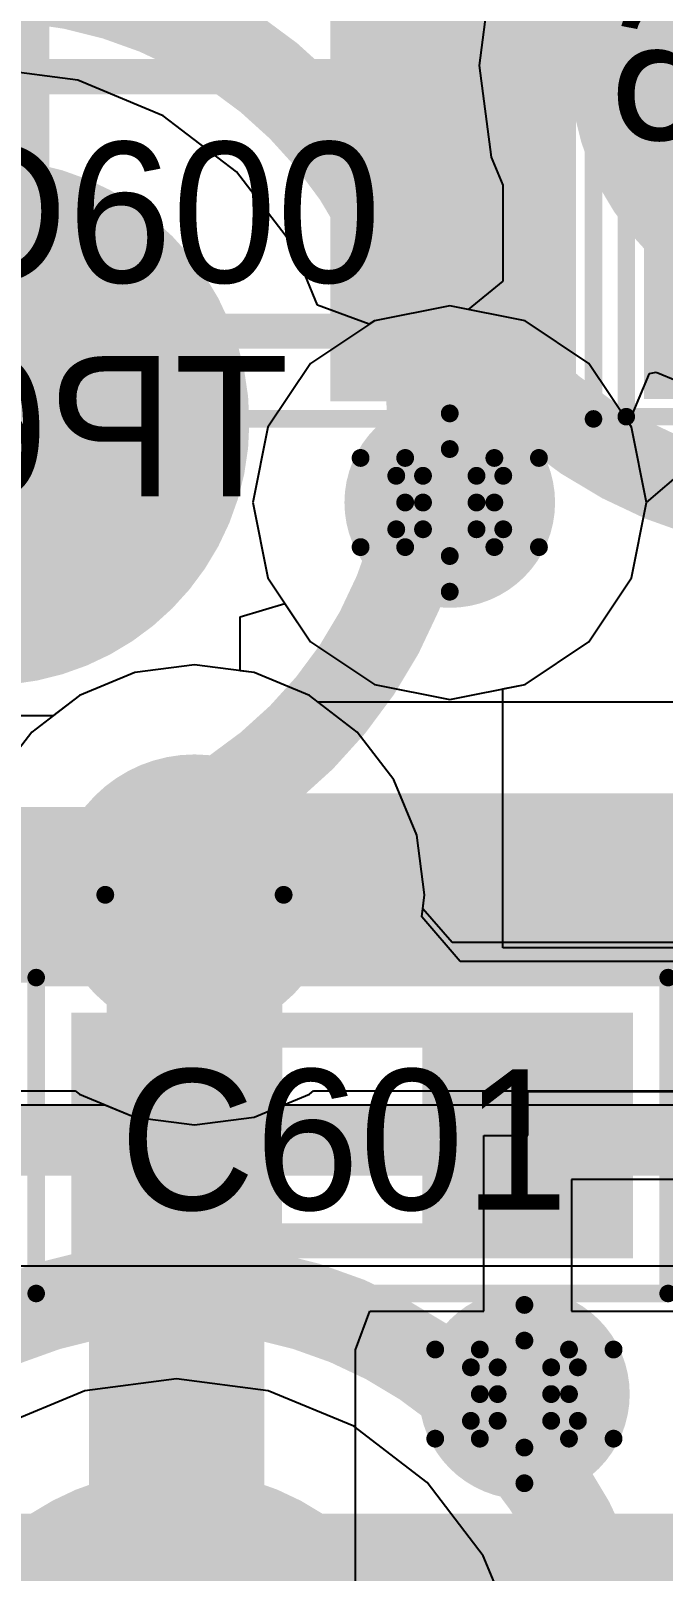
# Model space of a CAD drawing. Header units: millimetres. Extents: x 5 to 399, y 5 to 287.
# Drawn here: x 215.368 to 217.169, y 120.839 to 125.228 of the extents above; entities that cross this region are included whole.
import ezdxf

# ---------------------------------------------------------------- set-up
doc = ezdxf.new("R2010")
doc.units = ezdxf.units.MM
for name, color, linetype in [('BottomLayer', 5, 'Continuous'), ('BottomOverlay', 54, 'Continuous'), ('BottomPaste', 16, 'Continuous'), ('BottomSolder', 6, 'Continuous'), ('DrillDrawing', 1, 'Continuous'), ('DrillGuide', 244, 'Continuous'), ('Mechanical13', 56, 'Continuous'), ('MidLayer1', 16, 'Continuous'), ('MidLayer2', 76, 'Continuous'), ('MultiLayer', 9, 'Continuous'), ('TopLayer', 1, 'Continuous'), ('TopOverlay', 2, 'Continuous'), ('TopPaste', 8, 'Continuous'), ('TopSolder', 216, 'Continuous'), ('ViaHoleLayer', 16, 'Continuous')]:
    doc.layers.add(name, color=color, linetype=linetype)

# ---------------------------------------------------------------- blocks, each defined once
blk = doc.blocks.new('TP1_5MM_B_33')
at = {"layer": 'BottomLayer', "const_width": 0.75}
blk.add_lwpolyline([(-0.375, 0, 1), (0.375, 0, 1)], format="xyb", close=True, dxfattribs=at)
at = {"layer": 'BottomOverlay'}
for points, const_width in [([(1.27, 0, 1), (-1.27, 0, 1)], 0.254), ([(-1.3335, 0, 1), (-1.2065, 0, 1)], 0.127), ([(1.2065, 0, 1), (1.3335, 0, 1)], 0.127)]:
    blk.add_lwpolyline(points, format="xyb", close=True, dxfattribs=dict(at, const_width=const_width))
at = {"layer": 'BottomPaste', "const_width": 0.75}
blk.add_lwpolyline([(-0.375, 0, 1), (0.375, 0, 1)], format="xyb", close=True, dxfattribs=at)
at = {"layer": 'BottomSolder', "const_width": 0.75}
blk.add_lwpolyline([(-0.375, 0, 1), (0.375, 0, 1)], format="xyb", close=True, dxfattribs=at)
blk = doc.blocks.new('0603_LED_68')
at = {"layer": 'Mechanical13', "const_width": 0.1}
for points in [[(-0.8125, 0.35), (-0.8125, -0.375)], [(0.8375, 0.35), (-0.8125, 0.35)], [(0.8375, 0.35), (0.8375, -0.375)], [(0.8375, -0.375), (-0.8125, -0.375)]]:
    blk.add_lwpolyline(points, dxfattribs=at)
at = {"layer": 'Mechanical13', "const_width": 0.05}
for points in [[(-0.8375, 0.35, 1), (-0.7875, 0.35, 1)], [(-0.8375, 0.35, 1), (-0.7875, 0.35, 1)], [(0.8125, 0.35, 1), (0.8625, 0.35, 1)], [(0.8125, 0.35, 1), (0.8625, 0.35, 1)], [(-0.8375, -0.375, 1), (-0.7875, -0.375, 1)], [(-0.8375, -0.375, 1), (-0.7875, -0.375, 1)], [(0.8125, -0.375, 1), (0.8625, -0.375, 1)], [(0.8125, -0.375, 1), (0.8625, -0.375, 1)]]:
    blk.add_lwpolyline(points, format="xyb", close=True, dxfattribs=at)
at = {"layer": 'TopLayer'}
for points in [[(-0.45, -0.5), (-0.45, 0.5), (-1.05, -0.5), (-1.05, 0.5)], [(1.05, -0.5), (1.05, 0.5), (0.45, -0.5), (0.45, 0.5)]]:
    blk.add_solid(points, dxfattribs=at)
at = {"layer": 'TopOverlay', "const_width": 0.05}
for points in [[(1.15, 0.6), (-1.15, 0.6)], [(-1.15, 0.6), (-1.15, -0.6)], [(1.15, 0.6), (1.15, -0.6)], [(1.15, -0.6), (-1.15, -0.6)]]:
    blk.add_lwpolyline(points, dxfattribs=at)
at = {"layer": 'TopOverlay', "const_width": 0.025}
for points in [[(-1.1625, 0.6, 1), (-1.1375, 0.6, 1)], [(-1.1625, 0.6, 1), (-1.1375, 0.6, 1)], [(1.1375, 0.6, 1), (1.1625, 0.6, 1)], [(1.1375, 0.6, 1), (1.1625, 0.6, 1)], [(-1.1625, -0.6, 1), (-1.1375, -0.6, 1)], [(-1.1625, -0.6, 1), (-1.1375, -0.6, 1)], [(1.1375, -0.6, 1), (1.1625, -0.6, 1)], [(1.1375, -0.6, 1), (1.1625, -0.6, 1)]]:
    blk.add_lwpolyline(points, format="xyb", close=True, dxfattribs=at)
at = {"layer": 'TopPaste'}
for points in [[(-0.45, -0.5), (-0.45, 0.5), (-1.05, -0.5), (-1.05, 0.5)], [(1.05, -0.5), (1.05, 0.5), (0.45, -0.5), (0.45, 0.5)]]:
    blk.add_solid(points, dxfattribs=at)
at = {"layer": 'TopSolder'}
for points in [[(-0.4, -0.55), (-0.4, 0.55), (-1.1, -0.55), (-1.1, 0.55)], [(1.1, -0.55), (1.1, 0.55), (0.4, -0.55), (0.4, 0.55)]]:
    blk.add_solid(points, dxfattribs=at)
blk = doc.blocks.new('TP1_5MM_B_103')
at = {"layer": 'BottomLayer', "const_width": 0.75}
blk.add_lwpolyline([(-0.375, 0, 1), (0.375, 0, 1)], format="xyb", close=True, dxfattribs=at)
at = {"layer": 'BottomOverlay'}
for points, const_width in [([(1.27, 0, 1), (-1.27, 0, 1)], 0.254), ([(-1.3335, 0, 1), (-1.2065, 0, 1)], 0.127), ([(1.2065, 0, 1), (1.3335, 0, 1)], 0.127)]:
    blk.add_lwpolyline(points, format="xyb", close=True, dxfattribs=dict(at, const_width=const_width))
at = {"layer": 'BottomPaste', "const_width": 0.75}
blk.add_lwpolyline([(-0.375, 0, 1), (0.375, 0, 1)], format="xyb", close=True, dxfattribs=at)
at = {"layer": 'BottomSolder', "const_width": 0.75}
blk.add_lwpolyline([(-0.375, 0, 1), (0.375, 0, 1)], format="xyb", close=True, dxfattribs=at)
blk = doc.blocks.new('TP1_5MM_B_106')
at = {"layer": 'BottomLayer', "const_width": 0.75}
blk.add_lwpolyline([(-0.375, 0, 1), (0.375, 0, 1)], format="xyb", close=True, dxfattribs=at)
at = {"layer": 'BottomOverlay'}
for points, const_width in [([(1.27, 0, 1), (-1.27, 0, 1)], 0.254), ([(-1.3335, 0, 1), (-1.2065, 0, 1)], 0.127), ([(1.2065, 0, 1), (1.3335, 0, 1)], 0.127)]:
    blk.add_lwpolyline(points, format="xyb", close=True, dxfattribs=dict(at, const_width=const_width))
at = {"layer": 'BottomPaste', "const_width": 0.75}
blk.add_lwpolyline([(-0.375, 0, 1), (0.375, 0, 1)], format="xyb", close=True, dxfattribs=at)
at = {"layer": 'BottomSolder', "const_width": 0.75}
blk.add_lwpolyline([(-0.375, 0, 1), (0.375, 0, 1)], format="xyb", close=True, dxfattribs=at)
blk = doc.blocks.new('CON_THT_3P_MTA_100_171')
at = {"layer": 'TopOverlay', "const_width": 0.2032}
blk.add_lwpolyline([(1.524, -2.54), (-6.604, -2.54)], dxfattribs=at)
blk = doc.blocks.new('1206_R_191')
at = {"layer": 'Mechanical13', "const_width": 0.1}
for points in [[(1.6002, 0.8002), (-1.5998, 0.8002)], [(-1.5998, 0.8002), (-1.5998, -0.7999)], [(1.6002, 0.8002), (1.6002, -0.7999)], [(1.6002, -0.7999), (-1.5998, -0.7999)]]:
    blk.add_lwpolyline(points, dxfattribs=at)
at = {"layer": 'Mechanical13', "const_width": 0.05}
for points in [[(-1.6248, 0.8002, 1), (-1.5748, 0.8002, 1)], [(-1.6248, 0.8002, 1), (-1.5748, 0.8002, 1)], [(1.5752, 0.8002, 1), (1.6252, 0.8002, 1)], [(1.5752, 0.8002, 1), (1.6252, 0.8002, 1)], [(-1.6248, -0.7999, 1), (-1.5748, -0.7999, 1)], [(-1.6248, -0.7999, 1), (-1.5748, -0.7999, 1)], [(1.5752, -0.7999, 1), (1.6252, -0.7999, 1)], [(1.5752, -0.7999, 1), (1.6252, -0.7999, 1)]]:
    blk.add_lwpolyline(points, format="xyb", close=True, dxfattribs=at)
at = {"layer": 'TopLayer'}
for points in [[(-0.925, -0.9), (-0.925, 0.9), (-2.075, -0.9), (-2.075, 0.9)], [(2.075, -0.9), (2.075, 0.9), (0.925, -0.9), (0.925, 0.9)]]:
    blk.add_solid(points, dxfattribs=at)
at = {"layer": 'TopOverlay', "const_width": 0.05}
for points in [[(-2.2, 1), (-2.2, -1)], [(2.175, 1), (-2.2, 1)], [(2.175, 1), (2.175, -1)], [(2.175, -1), (-2.2, -1)]]:
    blk.add_lwpolyline(points, dxfattribs=at)
at = {"layer": 'TopOverlay', "const_width": 0.025}
for points in [[(-2.2125, 1, 1), (-2.1875, 1, 1)], [(-2.2125, 1, 1), (-2.1875, 1, 1)], [(2.1625, 1, 1), (2.1875, 1, 1)], [(2.1625, 1, 1), (2.1875, 1, 1)], [(-2.2125, -1, 1), (-2.1875, -1, 1)], [(-2.2125, -1, 1), (-2.1875, -1, 1)], [(2.1625, -1, 1), (2.1875, -1, 1)], [(2.1625, -1, 1), (2.1875, -1, 1)]]:
    blk.add_lwpolyline(points, format="xyb", close=True, dxfattribs=at)
at = {"layer": 'TopPaste'}
for points in [[(-0.925, -0.9), (-0.925, 0.9), (-2.075, -0.9), (-2.075, 0.9)], [(2.075, -0.9), (2.075, 0.9), (0.925, -0.9), (0.925, 0.9)]]:
    blk.add_solid(points, dxfattribs=at)
at = {"layer": 'TopSolder'}
for points in [[(-0.875, -0.95), (-0.875, 0.95), (-2.125, -0.95), (-2.125, 0.95)], [(2.125, -0.95), (2.125, 0.95), (0.875, -0.95), (0.875, 0.95)]]:
    blk.add_solid(points, dxfattribs=at)
blk = doc.blocks.new('0402___226')
at = {"layer": 'Mechanical13', "const_width": 0.1}
for points in [[(-0.55, 0.3), (0.55, 0.3)], [(-0.55, -0.3), (-0.55, 0.3)], [(0.55, -0.3), (0.55, 0.3)], [(-0.55, -0.3), (0.55, -0.3)]]:
    blk.add_lwpolyline(points, dxfattribs=at)
at = {"layer": 'Mechanical13', "const_width": 0.05}
for points in [[(-0.575, 0.3, 1), (-0.525, 0.3, 1)], [(-0.575, 0.3, 1), (-0.525, 0.3, 1)], [(0.525, 0.3, 1), (0.575, 0.3, 1)], [(0.525, 0.3, 1), (0.575, 0.3, 1)], [(-0.575, -0.3, 1), (-0.525, -0.3, 1)], [(-0.575, -0.3, 1), (-0.525, -0.3, 1)], [(0.525, -0.3, 1), (0.575, -0.3, 1)], [(0.525, -0.3, 1), (0.575, -0.3, 1)]]:
    blk.add_lwpolyline(points, format="xyb", close=True, dxfattribs=at)
at = {"layer": 'TopLayer'}
for points in [[(-0.25, -0.3), (-0.25, 0.3), (-0.75, -0.3), (-0.75, 0.3)], [(0.75, -0.3), (0.75, 0.3), (0.25, -0.3), (0.25, 0.3)]]:
    blk.add_solid(points, dxfattribs=at)
at = {"layer": 'TopOverlay', "const_width": 0.05}
for points in [[(-0.9, -0.45), (-0.9, 0.45)], [(-0.9, 0.45), (0.9, 0.45)], [(0.9, -0.45), (0.9, 0.45)], [(-0.9, -0.45), (0.9, -0.45)]]:
    blk.add_lwpolyline(points, dxfattribs=at)
at = {"layer": 'TopOverlay', "const_width": 0.025}
for points in [[(-0.9125, 0.45, 1), (-0.8875, 0.45, 1)], [(-0.9125, 0.45, 1), (-0.8875, 0.45, 1)], [(0.8875, 0.45, 1), (0.9125, 0.45, 1)], [(0.8875, 0.45, 1), (0.9125, 0.45, 1)], [(-0.9125, -0.45, 1), (-0.8875, -0.45, 1)], [(-0.9125, -0.45, 1), (-0.8875, -0.45, 1)], [(0.8875, -0.45, 1), (0.9125, -0.45, 1)], [(0.8875, -0.45, 1), (0.9125, -0.45, 1)]]:
    blk.add_lwpolyline(points, format="xyb", close=True, dxfattribs=at)
at = {"layer": 'TopPaste'}
for points in [[(-0.25, -0.3), (-0.25, 0.3), (-0.75, -0.3), (-0.75, 0.3)], [(0.75, -0.3), (0.75, 0.3), (0.25, -0.3), (0.25, 0.3)]]:
    blk.add_solid(points, dxfattribs=at)
at = {"layer": 'TopSolder'}
for points in [[(-0.2, -0.35), (-0.2, 0.35), (-0.8, -0.35), (-0.8, 0.35)], [(0.8, -0.35), (0.8, 0.35), (0.2, -0.35), (0.2, 0.35)]]:
    blk.add_solid(points, dxfattribs=at)

msp = doc.modelspace()

# ---------------------------------------------------------------- linework, layer by layer
at = {"layer": 'BottomLayer'}
for p, q in [((216.6793, 125.3896), (216.645, 125.1286)), ((215.5016, 125.0869), (215.2406, 125.1212)), ((216.645, 125.1286), (216.6793, 124.8675)), ((215.7449, 124.9861), (215.5016, 125.0869)), ((215.9538, 124.8258), (215.7449, 124.9861)), ((216.6793, 124.8675), (216.7124, 124.7877)), ((216.1141, 124.6169), (215.9538, 124.8258)), ((216.7124, 124.7877), (216.7124, 124.5148)), ((216.1847, 124.4465), (216.1141, 124.6169)), ((216.7124, 124.5148), (216.6142, 124.4343)), ((216.3322, 124.3923), (216.1847, 124.4465)), ((216.5614, 124.4448), (216.3468, 124.4021)), ((216.6142, 124.4343), (216.5614, 124.4448)), ((216.3468, 124.4021), (216.3322, 124.3923)), ((217.0713, 124.1108), (217.1301, 124.2514)), ((217.1301, 124.2514), (217.1493, 124.2551)), ((217.1493, 124.2551), (217.3925, 124.1543)), ((217.0795, 124.0986), (217.0713, 124.1108)), ((217.1222, 123.884), (217.0795, 124.0986)), ((217.0795, 123.6694), (217.1222, 123.884)), ((216.9579, 123.4875), (217.0795, 123.6694)), ((216.776, 123.3659), (216.9579, 123.4875)), ((216.7124, 123.3533), (216.776, 123.3659)), ((216.7124, 122.6154), (216.7124, 123.3533)), ((218.9148, 122.6154), (216.7124, 122.6154)), ((210.5256, 122.2076), (215.4947, 122.2076)), ((215.4947, 122.2076), (215.5064, 122.1986)), ((215.5064, 122.1986), (215.6645, 122.1331)), ((216.0039, 122.1331), (216.162, 122.1986)), ((216.162, 122.1986), (216.1737, 122.2076)), ((216.1737, 122.2076), (224.1926, 122.2076)), ((215.6645, 122.1331), (215.8342, 122.1108)), ((215.8342, 122.1108), (216.0039, 122.1331)), ((215.7834, 121.3874), (215.5223, 121.3531)), ((216.0444, 121.3531), (215.7834, 121.3874)), ((215.5223, 121.3531), (215.2791, 121.2523)), ((216.2877, 121.2523), (216.0444, 121.3531)), ((216.4966, 121.092), (216.2877, 121.2523)), ((216.6569, 120.8831), (216.4966, 121.092)), ((216.7577, 120.6398), (216.6569, 120.8831))]:
    msp.add_line(p, q, dxfattribs=at)
for points, const_width in [([(216.4114, 123.884, 1), (216.7114, 123.884, 1)], 0.3), ([(215.6342, 122.7664, 1), (216.0342, 122.7664, 1)], 0.4), ([(216.624, 121.344, 1), (216.924, 121.344, 1)], 0.3)]:
    msp.add_lwpolyline(points, format="xyb", close=True, dxfattribs=dict(at, const_width=const_width))
at = {"layer": 'DrillDrawing', "const_width": 0.0508}
for points in [[(216.4344, 124.011), (216.5614, 124.138)], [(216.5614, 124.138), (216.6884, 124.011)], [(216.3074, 124.011), (216.4344, 123.884)], [(216.3074, 124.011), (216.4344, 124.011)], [(216.4852, 123.9602), (216.5614, 124.0364)], [(216.5614, 124.0364), (216.6376, 123.9602)], [(216.6884, 124.011), (216.8154, 124.011)], [(216.6884, 123.884), (216.8154, 124.011)], [(216.409, 123.9602), (216.4852, 123.884)], [(216.409, 123.9602), (216.4852, 123.9602)], [(216.6376, 123.9602), (216.7138, 123.9602)], [(216.6376, 123.884), (216.7138, 123.9602)], [(216.3074, 123.757), (216.4344, 123.884)], [(216.409, 123.8078), (216.4852, 123.884)], [(216.6376, 123.884), (216.7138, 123.8078)], [(216.6884, 123.884), (216.8154, 123.757)], [(216.409, 123.8078), (216.4852, 123.8078)], [(216.4852, 123.8078), (216.5614, 123.7316)], [(216.5614, 123.7316), (216.6376, 123.8078)], [(216.6376, 123.8078), (216.7138, 123.8078)], [(216.3074, 123.757), (216.4344, 123.757)], [(216.4344, 123.757), (216.5614, 123.63)], [(216.5614, 123.63), (216.6884, 123.757)], [(216.6884, 123.757), (216.8154, 123.757)], [(216.647, 121.471), (216.774, 121.598)], [(216.774, 121.598), (216.901, 121.471)], [(216.6978, 121.4202), (216.774, 121.4964)], [(216.774, 121.4964), (216.8502, 121.4202)], [(216.52, 121.471), (216.647, 121.344)], [(216.52, 121.471), (216.647, 121.471)], [(216.901, 121.471), (217.028, 121.471)], [(216.901, 121.344), (217.028, 121.471)], [(216.6216, 121.4202), (216.6978, 121.344)], [(216.6216, 121.4202), (216.6978, 121.4202)], [(216.8502, 121.4202), (216.9264, 121.4202)], [(216.8502, 121.344), (216.9264, 121.4202)], [(216.52, 121.217), (216.647, 121.344)], [(216.6216, 121.2678), (216.6978, 121.344)], [(216.8502, 121.344), (216.9264, 121.2678)], [(216.901, 121.344), (217.028, 121.217)], [(216.6216, 121.2678), (216.6978, 121.2678)], [(216.6978, 121.2678), (216.774, 121.1916)], [(216.774, 121.1916), (216.8502, 121.2678)], [(216.8502, 121.2678), (216.9264, 121.2678)], [(216.52, 121.217), (216.647, 121.217)], [(216.647, 121.217), (216.774, 121.09)], [(216.774, 121.09), (216.901, 121.217)], [(216.901, 121.217), (217.028, 121.217)]]:
    msp.add_lwpolyline(points, dxfattribs=at)
at = {"layer": 'DrillDrawing'}
for points, const_width in [([(216.5487, 124.138, 1), (216.5741, 124.138, 1)], 0.0254), ([(216.5487, 124.138, 1), (216.5741, 124.138, 1)], 0.0254), ([(216.2947, 124.011, 1), (216.3201, 124.011, 1)], 0.0254), ([(216.2947, 124.011, 1), (216.3201, 124.011, 1)], 0.0254), ([(216.4217, 124.011, 1), (216.4471, 124.011, 1)], 0.0254), ([(216.4217, 124.011, 1), (216.4471, 124.011, 1)], 0.0254), ([(216.5487, 124.0364, 1), (216.5741, 124.0364, 1)], 0.0254), ([(216.5487, 124.0364, 1), (216.5741, 124.0364, 1)], 0.0254), ([(216.6757, 124.011, 1), (216.7011, 124.011, 1)], 0.0254), ([(216.6757, 124.011, 1), (216.7011, 124.011, 1)], 0.0254), ([(216.8027, 124.011, 1), (216.8281, 124.011, 1)], 0.0254), ([(216.8027, 124.011, 1), (216.8281, 124.011, 1)], 0.0254), ([(216.3963, 123.9602, 1), (216.4217, 123.9602, 1)], 0.0254), ([(216.3963, 123.9602, 1), (216.4217, 123.9602, 1)], 0.0254), ([(216.4725, 123.9602, 1), (216.4979, 123.9602, 1)], 0.0254), ([(216.4725, 123.9602, 1), (216.4979, 123.9602, 1)], 0.0254), ([(216.6249, 123.9602, 1), (216.6503, 123.9602, 1)], 0.0254), ([(216.6249, 123.9602, 1), (216.6503, 123.9602, 1)], 0.0254), ([(216.7011, 123.9602, 1), (216.7265, 123.9602, 1)], 0.0254), ([(216.7011, 123.9602, 1), (216.7265, 123.9602, 1)], 0.0254), ([(216.4217, 123.884, 1), (216.4471, 123.884, 1)], 0.0254), ([(216.4217, 123.884, 1), (216.4471, 123.884, 1)], 0.0254), ([(216.4725, 123.884, 1), (216.4979, 123.884, 1)], 0.0254), ([(216.4725, 123.884, 1), (216.4979, 123.884, 1)], 0.0254), ([(216.6249, 123.884, 1), (216.6503, 123.884, 1)], 0.0254), ([(216.6249, 123.884, 1), (216.6503, 123.884, 1)], 0.0254), ([(216.6757, 123.884, 1), (216.7011, 123.884, 1)], 0.0254), ([(216.6757, 123.884, 1), (216.7011, 123.884, 1)], 0.0254), ([(216.3963, 123.8078, 1), (216.4217, 123.8078, 1)], 0.0254), ([(216.3963, 123.8078, 1), (216.4217, 123.8078, 1)], 0.0254), ([(216.4725, 123.8078, 1), (216.4979, 123.8078, 1)], 0.0254), ([(216.4725, 123.8078, 1), (216.4979, 123.8078, 1)], 0.0254), ([(216.6249, 123.8078, 1), (216.6503, 123.8078, 1)], 0.0254), ([(216.6249, 123.8078, 1), (216.6503, 123.8078, 1)], 0.0254), ([(216.7011, 123.8078, 1), (216.7265, 123.8078, 1)], 0.0254), ([(216.7011, 123.8078, 1), (216.7265, 123.8078, 1)], 0.0254), ([(216.2947, 123.757, 1), (216.3201, 123.757, 1)], 0.0254), ([(216.2947, 123.757, 1), (216.3201, 123.757, 1)], 0.0254), ([(216.4217, 123.757, 1), (216.4471, 123.757, 1)], 0.0254), ([(216.4217, 123.757, 1), (216.4471, 123.757, 1)], 0.0254), ([(216.5487, 123.7316, 1), (216.5741, 123.7316, 1)], 0.0254), ([(216.5487, 123.7316, 1), (216.5741, 123.7316, 1)], 0.0254), ([(216.6757, 123.757, 1), (216.7011, 123.757, 1)], 0.0254), ([(216.6757, 123.757, 1), (216.7011, 123.757, 1)], 0.0254), ([(216.8027, 123.757, 1), (216.8281, 123.757, 1)], 0.0254), ([(216.8027, 123.757, 1), (216.8281, 123.757, 1)], 0.0254), ([(216.5487, 123.63, 1), (216.5741, 123.63, 1)], 0.0254), ([(216.5487, 123.63, 1), (216.5741, 123.63, 1)], 0.0254), ([(216.0882, 122.7664, 1), (215.5802, 122.7664, 1)], 0.0508), ([(215.5675, 122.7664, 1), (215.5929, 122.7664, 1)], 0.0254), ([(216.0755, 122.7664, 1), (216.1009, 122.7664, 1)], 0.0254), ([(216.7613, 121.598, 1), (216.7867, 121.598, 1)], 0.0254), ([(216.7613, 121.598, 1), (216.7867, 121.598, 1)], 0.0254), ([(216.7613, 121.4964, 1), (216.7867, 121.4964, 1)], 0.0254), ([(216.7613, 121.4964, 1), (216.7867, 121.4964, 1)], 0.0254), ([(216.5073, 121.471, 1), (216.5327, 121.471, 1)], 0.0254), ([(216.5073, 121.471, 1), (216.5327, 121.471, 1)], 0.0254), ([(216.6343, 121.471, 1), (216.6597, 121.471, 1)], 0.0254), ([(216.6343, 121.471, 1), (216.6597, 121.471, 1)], 0.0254), ([(216.8883, 121.471, 1), (216.9137, 121.471, 1)], 0.0254), ([(216.8883, 121.471, 1), (216.9137, 121.471, 1)], 0.0254), ([(217.0153, 121.471, 1), (217.0407, 121.471, 1)], 0.0254), ([(217.0153, 121.471, 1), (217.0407, 121.471, 1)], 0.0254), ([(216.6089, 121.4202, 1), (216.6343, 121.4202, 1)], 0.0254), ([(216.6089, 121.4202, 1), (216.6343, 121.4202, 1)], 0.0254), ([(216.6851, 121.4202, 1), (216.7105, 121.4202, 1)], 0.0254), ([(216.6851, 121.4202, 1), (216.7105, 121.4202, 1)], 0.0254), ([(216.8375, 121.4202, 1), (216.8629, 121.4202, 1)], 0.0254), ([(216.8375, 121.4202, 1), (216.8629, 121.4202, 1)], 0.0254), ([(216.9137, 121.4202, 1), (216.9391, 121.4202, 1)], 0.0254), ([(216.9137, 121.4202, 1), (216.9391, 121.4202, 1)], 0.0254), ([(216.6343, 121.344, 1), (216.6597, 121.344, 1)], 0.0254), ([(216.6343, 121.344, 1), (216.6597, 121.344, 1)], 0.0254), ([(216.6851, 121.344, 1), (216.7105, 121.344, 1)], 0.0254), ([(216.6851, 121.344, 1), (216.7105, 121.344, 1)], 0.0254), ([(216.8375, 121.344, 1), (216.8629, 121.344, 1)], 0.0254), ([(216.8375, 121.344, 1), (216.8629, 121.344, 1)], 0.0254), ([(216.8883, 121.344, 1), (216.9137, 121.344, 1)], 0.0254), ([(216.8883, 121.344, 1), (216.9137, 121.344, 1)], 0.0254), ([(216.6089, 121.2678, 1), (216.6343, 121.2678, 1)], 0.0254), ([(216.6089, 121.2678, 1), (216.6343, 121.2678, 1)], 0.0254), ([(216.6851, 121.2678, 1), (216.7105, 121.2678, 1)], 0.0254), ([(216.6851, 121.2678, 1), (216.7105, 121.2678, 1)], 0.0254), ([(216.8375, 121.2678, 1), (216.8629, 121.2678, 1)], 0.0254), ([(216.8375, 121.2678, 1), (216.8629, 121.2678, 1)], 0.0254), ([(216.9137, 121.2678, 1), (216.9391, 121.2678, 1)], 0.0254), ([(216.9137, 121.2678, 1), (216.9391, 121.2678, 1)], 0.0254), ([(216.5073, 121.217, 1), (216.5327, 121.217, 1)], 0.0254), ([(216.5073, 121.217, 1), (216.5327, 121.217, 1)], 0.0254), ([(216.6343, 121.217, 1), (216.6597, 121.217, 1)], 0.0254), ([(216.6343, 121.217, 1), (216.6597, 121.217, 1)], 0.0254), ([(216.7613, 121.1916, 1), (216.7867, 121.1916, 1)], 0.0254), ([(216.7613, 121.1916, 1), (216.7867, 121.1916, 1)], 0.0254), ([(216.8883, 121.217, 1), (216.9137, 121.217, 1)], 0.0254), ([(216.8883, 121.217, 1), (216.9137, 121.217, 1)], 0.0254), ([(217.0153, 121.217, 1), (217.0407, 121.217, 1)], 0.0254), ([(217.0153, 121.217, 1), (217.0407, 121.217, 1)], 0.0254), ([(216.7613, 121.09, 1), (216.7867, 121.09, 1)], 0.0254), ([(216.7613, 121.09, 1), (216.7867, 121.09, 1)], 0.0254)]:
    msp.add_lwpolyline(points, format="xyb", close=True, dxfattribs=dict(at, const_width=const_width))
at = {"layer": 'DrillGuide'}
for points, const_width in [([(216.4989, 123.884, 1), (216.6239, 123.884, 1)], 0.125), ([(215.7342, 122.7664, 1), (215.9342, 122.7664, 1)], 0.2), ([(216.7115, 121.344, 1), (216.8365, 121.344, 1)], 0.125)]:
    msp.add_lwpolyline(points, format="xyb", close=True, dxfattribs=dict(at, const_width=const_width))
at = {"layer": 'MidLayer1'}
for p, q in [((216.5614, 124.4448), (216.3468, 124.4021)), ((216.776, 124.4021), (216.5614, 124.4448)), ((216.3468, 124.4021), (216.1649, 124.2805)), ((216.9579, 124.2805), (216.776, 124.4021)), ((216.1649, 124.2805), (216.0433, 124.0986)), ((217.0795, 124.0986), (216.9579, 124.2805)), ((216.0433, 124.0986), (216.0006, 123.884)), ((217.1222, 123.884), (217.0795, 124.0986)), ((216.0006, 123.884), (216.0433, 123.6694)), ((217.0795, 123.6694), (217.1222, 123.884)), ((216.0433, 123.6694), (216.1649, 123.4875)), ((216.9579, 123.4875), (217.0795, 123.6694)), ((216.1649, 123.4875), (216.3468, 123.3659)), ((216.776, 123.3659), (216.9579, 123.4875)), ((215.8342, 123.422), (215.6645, 123.3997)), ((216.0039, 123.3997), (215.8342, 123.422)), ((215.6645, 123.3997), (215.5064, 123.3342)), ((216.162, 123.3342), (216.0039, 123.3997)), ((216.3468, 123.3659), (216.5614, 123.3232)), ((216.5614, 123.3232), (216.776, 123.3659)), ((215.5064, 123.3342), (215.3706, 123.23)), ((216.2978, 123.23), (216.162, 123.3342)), ((215.3706, 123.23), (215.2664, 123.0942)), ((216.402, 123.0942), (216.2978, 123.23)), ((216.4675, 122.9361), (216.402, 123.0942)), ((216.4898, 122.7664), (216.4675, 122.9361)), ((216.4815, 122.7032), (216.4898, 122.7664)), ((216.5911, 122.5762), (216.4815, 122.7032)), ((223.6918, 122.5762), (216.5911, 122.5762)), ((210.7124, 122.1684), (215.5794, 122.1684)), ((215.5794, 122.1684), (215.6645, 122.1331)), ((215.6645, 122.1331), (215.8342, 122.1108)), ((215.8342, 122.1108), (216.0039, 122.1331)), ((216.0039, 122.1331), (216.089, 122.1684)), ((216.089, 122.1684), (224.3677, 122.1684))]:
    msp.add_line(p, q, dxfattribs=at)
for points, const_width in [([(216.4114, 123.884, 1), (216.7114, 123.884, 1)], 0.3), ([(215.6342, 122.7664, 1), (216.0342, 122.7664, 1)], 0.4), ([(216.624, 121.344, 1), (216.924, 121.344, 1)], 0.3)]:
    msp.add_lwpolyline(points, format="xyb", close=True, dxfattribs=dict(at, const_width=const_width))
at = {"layer": 'MidLayer2'}
for p, q in [((215.8342, 123.422), (215.6645, 123.3997)), ((216.0039, 123.3997), (215.8342, 123.422)), ((215.6645, 123.3997), (215.5064, 123.3342)), ((216.162, 123.3342), (216.0039, 123.3997)), ((215.5064, 123.3342), (215.4308, 123.2762)), ((216.1867, 123.3152), (216.162, 123.3342)), ((215.4308, 123.2762), (214.4548, 123.2762)), ((220.2725, 123.3152), (216.1867, 123.3152)), ((212.2924, 121.7095), (233.2741, 121.7095))]:
    msp.add_line(p, q, dxfattribs=at)
for points, const_width in [([(216.4114, 123.884, 1), (216.7114, 123.884, 1)], 0.3), ([(215.6342, 122.7664, 1), (216.0342, 122.7664, 1)], 0.4), ([(215.6702, 122.8054, 1), (215.9202, 122.8054, 1)], 0.25), ([(215.6702, 122.8054, 1), (215.9202, 122.8054, 1)], 0.25), ([(215.7092, 122.7664, 1), (215.9592, 122.7664, 1)], 0.25), ([(215.7092, 122.7664, 1), (215.9592, 122.7664, 1)], 0.25), ([(216.624, 121.344, 1), (216.924, 121.344, 1)], 0.3)]:
    msp.add_lwpolyline(points, format="xyb", close=True, dxfattribs=dict(at, const_width=const_width))
for points, const_width in [([(215.7952, 122.8054), (222.2315, 122.8054)], 0.5), ([(215.7952, 122.8054), (215.8342, 122.7664)], 0.5), ([(214.2436, 122.7664), (215.8342, 122.7664)], 0.5), ([(212.2924, 122.0664), (233.2741, 122.0664)], 0.2)]:
    msp.add_lwpolyline(points, dxfattribs=dict(at, const_width=const_width))
at = {"layer": 'MultiLayer'}
for points, const_width in [([(216.4114, 123.884, 1), (216.7114, 123.884, 1)], 0.3), ([(215.6342, 122.7664, 1), (216.0342, 122.7664, 1)], 0.4), ([(216.624, 121.344, 1), (216.924, 121.344, 1)], 0.3)]:
    msp.add_lwpolyline(points, format="xyb", close=True, dxfattribs=dict(at, const_width=const_width))
at = {"layer": 'TopLayer'}
for p, q in [((217.1222, 123.884), (217.2328, 123.9786)), ((217.0795, 123.6694), (217.1222, 123.884)), ((216.9579, 123.4875), (217.0795, 123.6694)), ((215.9648, 123.5583), (216.0918, 123.5968)), ((216.0918, 123.5968), (216.1649, 123.4875)), ((215.9648, 123.4048), (215.9648, 123.5583)), ((216.1649, 123.4875), (216.3468, 123.3659)), ((216.776, 123.3659), (216.9579, 123.4875)), ((216.0039, 123.3997), (215.9648, 123.4048)), ((216.162, 123.3342), (216.0039, 123.3997)), ((216.3468, 123.3659), (216.5614, 123.3232)), ((216.5614, 123.3232), (216.776, 123.3659)), ((216.2978, 123.23), (216.162, 123.3342)), ((216.402, 123.0942), (216.2978, 123.23)), ((216.4675, 122.9361), (216.402, 123.0942)), ((216.4898, 122.7664), (216.4675, 122.9361)), ((216.4845, 122.7261), (216.4898, 122.7664)), ((216.5682, 122.6306), (216.4845, 122.7261)), ((217.2834, 122.6306), (216.5682, 122.6306)), ((216.7834, 122.0806), (216.7834, 122.2056)), ((216.7834, 122.2056), (217.2334, 122.2056)), ((216.6584, 121.5806), (216.6584, 122.0806)), ((216.6584, 122.0806), (216.7834, 122.0806)), ((217.2334, 121.9556), (216.9084, 121.9556)), ((216.9084, 121.9556), (216.9084, 121.5806)), ((216.2932, 121.4702), (216.3334, 121.5806)), ((216.3334, 121.5806), (216.6584, 121.5806)), ((216.9084, 121.5806), (217.2334, 121.5806)), ((216.2932, 119.3862), (216.2932, 121.4702))]:
    msp.add_line(p, q, dxfattribs=at)
for points, const_width in [([(216.5614, 123.884), (216.5614, 124.7222)], 0.25), ([(215.8342, 122.1314), (215.8342, 122.7664)], 0.5), ([(215.7834, 122.0806), (215.8342, 122.1314)], 0.5), ([(215.7834, 118.3684), (215.7834, 122.0806)], 0.5)]:
    msp.add_lwpolyline(points, dxfattribs=dict(at, const_width=const_width))
for points, const_width in [([(216.4989, 124.7222, 1), (216.6239, 124.7222, 1)], 0.125), ([(216.4114, 123.884, 1), (216.7114, 123.884, 1)], 0.3), ([(216.4989, 123.884, 1), (216.6239, 123.884, 1)], 0.125), ([(215.6342, 122.7664, 1), (216.0342, 122.7664, 1)], 0.4), ([(215.7092, 122.7664, 1), (215.9592, 122.7664, 1)], 0.25), ([(215.7092, 122.1314, 1), (215.9592, 122.1314, 1)], 0.25), ([(215.7092, 122.1314, 1), (215.9592, 122.1314, 1)], 0.25), ([(215.6584, 122.0806, 1), (215.9084, 122.0806, 1)], 0.25), ([(215.6584, 122.0806, 1), (215.9084, 122.0806, 1)], 0.25), ([(216.624, 121.344, 1), (216.924, 121.344, 1)], 0.3)]:
    msp.add_lwpolyline(points, format="xyb", close=True, dxfattribs=dict(at, const_width=const_width))
at = {"layer": 'ViaHoleLayer'}
for points, const_width in [([(216.4989, 123.884, 1), (216.6239, 123.884, 1)], 0.125), ([(215.7342, 122.7664, 1), (215.9342, 122.7664, 1)], 0.2), ([(216.7115, 121.344, 1), (216.8365, 121.344, 1)], 0.125)]:
    msp.add_lwpolyline(points, format="xyb", close=True, dxfattribs=dict(at, const_width=const_width))

# ---------------------------------------------------------------- block references
for name, p, rotation in [('TP1_5MM_B_103', (217.6536, 125.1286), 90), ('1206_R_191', (219.2392, 125.1286), 180), ('TP1_5MM_B_33', (215.2406, 124.1126), 90), ('0603_LED_68', (215.8208, 124.7222), 180), ('0402___226', (216.2834, 122.0806), 360), ('TP1_5MM_B_106', (215.7834, 120.3788), 270), ('CON_THT_3P_MTA_100_171', (213.25, 118.3618), 180)]:
    msp.add_blockref(name, p, dxfattribs=dict(rotation=rotation))

# ---------------------------------------------------------------- texts
at = {"layer": 'BottomOverlay', "text_generation_flag": 2}
for s, p in [('TP606', (218.5924, 124.9172)), ('TP601', (216.1032, 123.9012))]:
    msp.add_text(s, height=0.4, dxfattribs=at).set_placement(p)
at = {"layer": 'TopOverlay'}
for s, p in [('D600', (215.0872, 124.5108)), ('C601', (215.6206, 121.8692))]:
    msp.add_text(s, height=0.4, dxfattribs=at).set_placement(p)

doc.saveas('drawing.dxf')
